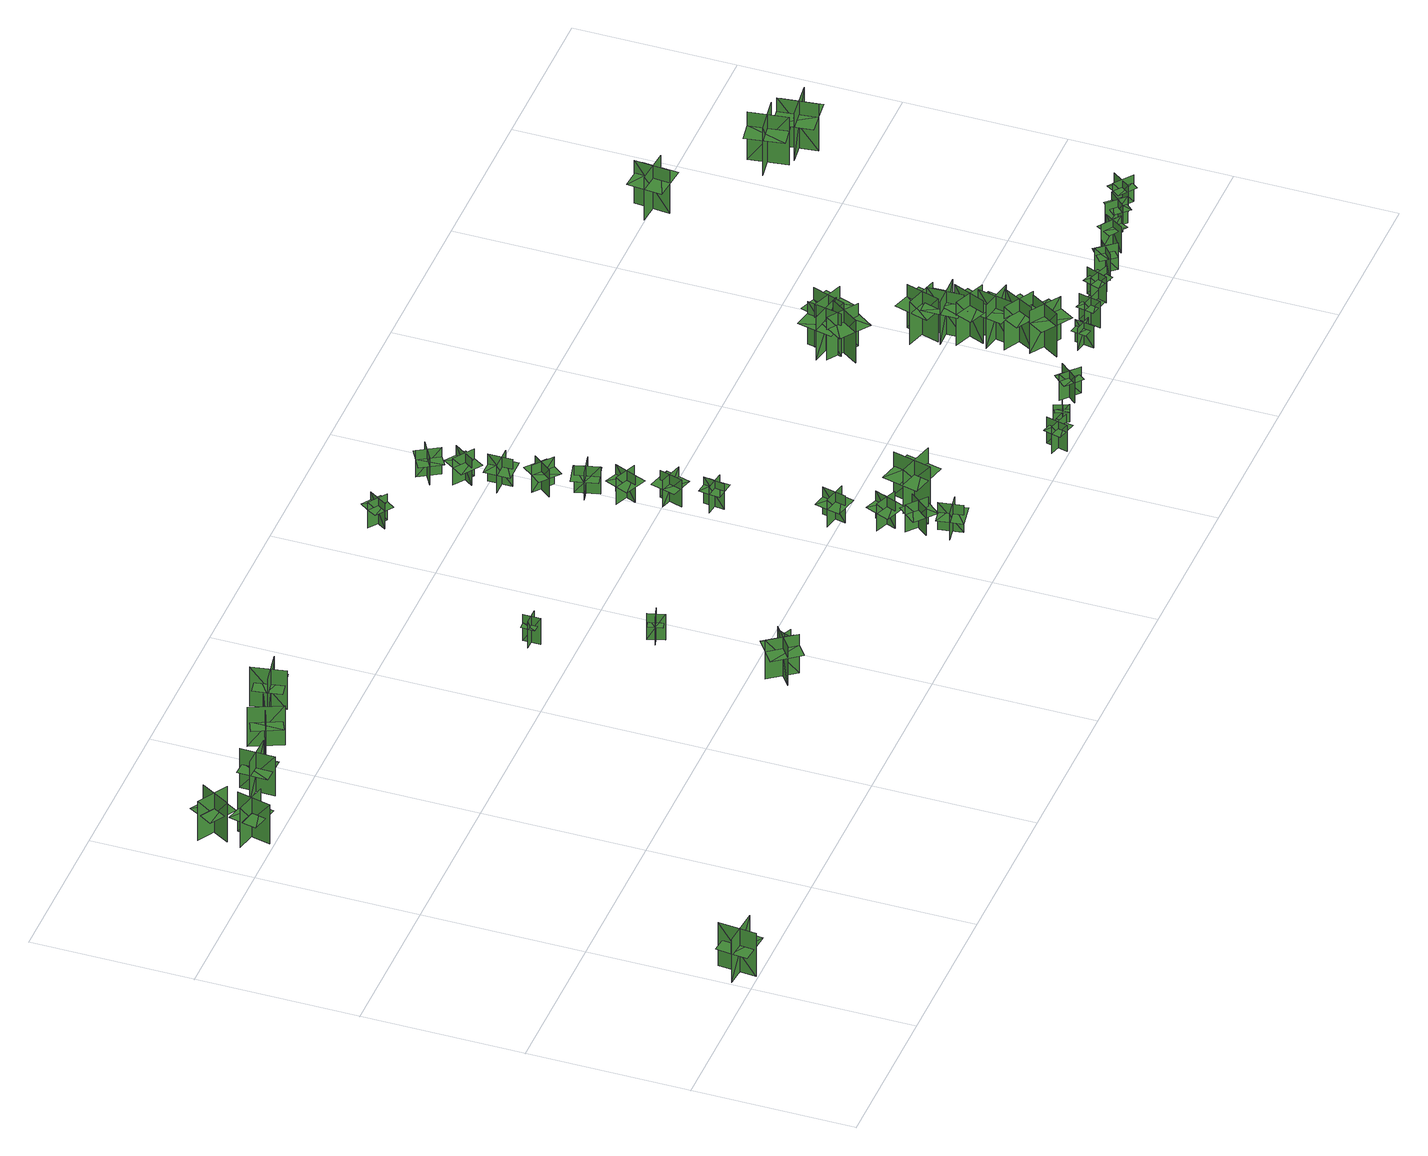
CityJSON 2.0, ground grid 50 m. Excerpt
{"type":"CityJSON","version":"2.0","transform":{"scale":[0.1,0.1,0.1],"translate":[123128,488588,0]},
"CityObjects":{
"tree1":{"type":"SolitaryVegetationObject","geometry":[{"type":"MultiSurface","lod":"1","boundaries":[[[0,1,2]],[[0,2,3]],[[4,5,6]],[[4,6,7]],[[8,9,10]],[[8,10,11]],[[8,12,13]],[[8,13,9]]]}]},
"tree2":{"type":"SolitaryVegetationObject","geometry":[{"type":"MultiSurface","lod":"1","boundaries":[[[14,15,16]],[[14,16,17]],[[18,19,20]],[[18,20,21]],[[22,23,24]],[[22,24,25]],[[22,26,27]],[[22,27,23]]]}]},
"tree3":{"type":"SolitaryVegetationObject","geometry":[{"type":"MultiSurface","lod":"1","boundaries":[[[28,29,30]],[[28,30,31]],[[32,33,34]],[[32,34,35]],[[36,37,38]],[[36,38,39]],[[36,40,41]],[[36,41,37]]]}]},
"tree4":{"type":"SolitaryVegetationObject","geometry":[{"type":"MultiSurface","lod":"1","boundaries":[[[42,43,44]],[[42,44,45]],[[46,47,48]],[[46,48,49]],[[50,51,52]],[[50,52,53]],[[50,54,55]],[[50,55,51]]]}]},
"tree5":{"type":"SolitaryVegetationObject","geometry":[{"type":"MultiSurface","lod":"1","boundaries":[[[56,57,58]],[[56,58,59]],[[60,61,62]],[[60,62,63]],[[64,65,66]],[[64,66,67]],[[64,68,69]],[[64,69,65]]]}]},
"tree6":{"type":"SolitaryVegetationObject","geometry":[{"type":"MultiSurface","lod":"1","boundaries":[[[70,71,72]],[[70,72,73]],[[74,75,76]],[[74,76,77]],[[78,79,80]],[[78,80,81]],[[78,82,83]],[[78,83,79]]]}]},
"tree7":{"type":"SolitaryVegetationObject","geometry":[{"type":"MultiSurface","lod":"1","boundaries":[[[84,85,86]],[[84,86,87]],[[88,89,90]],[[88,90,91]],[[92,93,94]],[[92,94,95]],[[92,95,96]],[[92,96,97]]]}]},
"tree8":{"type":"SolitaryVegetationObject","geometry":[{"type":"MultiSurface","lod":"1","boundaries":[[[98,99,100]],[[98,100,101]],[[102,103,104]],[[102,104,105]],[[106,107,108]],[[106,108,109]],[[106,109,110]],[[106,110,111]]]}]},
"tree9":{"type":"SolitaryVegetationObject","geometry":[{"type":"MultiSurface","lod":"1","boundaries":[[[112,113,114]],[[112,114,115]],[[116,117,118]],[[116,118,119]],[[120,121,122]],[[120,122,123]],[[120,123,124]],[[120,124,125]]]}]},
"tree10":{"type":"SolitaryVegetationObject","geometry":[{"type":"MultiSurface","lod":"1","boundaries":[[[126,127,128]],[[126,128,129]],[[130,131,132]],[[130,132,133]],[[134,135,136]],[[134,136,137]],[[134,137,138]],[[134,138,139]]]}]},
"tree11":{"type":"SolitaryVegetationObject","geometry":[{"type":"MultiSurface","lod":"1","boundaries":[[[140,141,142]],[[140,142,143]],[[144,145,146]],[[144,146,147]],[[148,149,150]],[[148,150,151]],[[148,151,152]],[[148,152,153]]]}]},
"tree12":{"type":"SolitaryVegetationObject","geometry":[{"type":"MultiSurface","lod":"1","boundaries":[[[154,155,156]],[[154,156,157]],[[158,159,160]],[[158,160,161]],[[162,163,164]],[[162,164,165]],[[162,165,166]],[[162,166,167]]]}]},
"tree13":{"type":"SolitaryVegetationObject","geometry":[{"type":"MultiSurface","lod":"1","boundaries":[[[168,169,170]],[[168,170,171]],[[172,173,174]],[[172,174,175]],[[176,177,178]],[[176,178,179]],[[176,179,180]],[[176,180,181]]]}]},
"tree14":{"type":"SolitaryVegetationObject","geometry":[{"type":"MultiSurface","lod":"1","boundaries":[[[182,183,184]],[[182,184,185]],[[186,187,188]],[[186,188,189]],[[190,191,192]],[[190,192,193]],[[190,193,194]],[[190,194,195]]]}]},
"tree15":{"type":"SolitaryVegetationObject","geometry":[{"type":"MultiSurface","lod":"1","boundaries":[[[196,197,198]],[[196,198,199]],[[200,201,202]],[[200,202,203]],[[204,205,206]],[[204,206,207]],[[204,207,208]],[[204,208,209]]]}]},
"tree16":{"type":"SolitaryVegetationObject","geometry":[{"type":"MultiSurface","lod":"1","boundaries":[[[210,211,212]],[[210,212,213]],[[214,215,216]],[[214,216,217]],[[218,219,220]],[[218,220,221]],[[218,221,222]],[[218,222,223]]]}]},
"tree17":{"type":"SolitaryVegetationObject","geometry":[{"type":"MultiSurface","lod":"1","boundaries":[[[224,225,226]],[[224,226,227]],[[228,229,230]],[[228,230,231]],[[232,233,234]],[[232,234,235]],[[232,235,236]],[[232,236,237]]]}]},
"tree18":{"type":"SolitaryVegetationObject","geometry":[{"type":"MultiSurface","lod":"1","boundaries":[[[238,239,240]],[[238,240,241]],[[242,243,244]],[[242,244,245]],[[246,247,248]],[[246,248,249]],[[246,249,250]],[[246,250,251]]]}]},
"tree19":{"type":"SolitaryVegetationObject","geometry":[{"type":"MultiSurface","lod":"1","boundaries":[[[252,253,254]],[[252,254,255]],[[256,257,258]],[[256,258,259]],[[260,261,262]],[[260,262,263]],[[260,263,264]],[[260,264,265]]]}]},
"tree20":{"type":"SolitaryVegetationObject","geometry":[{"type":"MultiSurface","lod":"1","boundaries":[[[266,267,268]],[[266,268,269]],[[270,271,272]],[[270,272,273]],[[274,275,276]],[[274,276,277]],[[274,277,278]],[[274,278,279]]]}]},
"tree21":{"type":"SolitaryVegetationObject","geometry":[{"type":"MultiSurface","lod":"1","boundaries":[[[280,281,282]],[[280,282,283]],[[284,285,286]],[[284,286,287]],[[288,289,290]],[[288,290,291]],[[288,291,292]],[[288,292,293]]]}]},
"tree22":{"type":"SolitaryVegetationObject","geometry":[{"type":"MultiSurface","lod":"1","boundaries":[[[294,295,296]],[[294,296,297]],[[298,299,300]],[[298,300,301]],[[302,303,304]],[[302,304,305]],[[302,305,306]],[[302,306,307]]]}]},
"tree23":{"type":"SolitaryVegetationObject","geometry":[{"type":"MultiSurface","lod":"1","boundaries":[[[308,309,310]],[[308,310,311]],[[312,313,314]],[[312,314,315]],[[316,317,318]],[[316,318,319]],[[316,319,320]],[[316,320,321]]]}]},
"tree24":{"type":"SolitaryVegetationObject","geometry":[{"type":"MultiSurface","lod":"1","boundaries":[[[322,323,324]],[[322,324,325]],[[326,327,328]],[[326,328,329]],[[330,331,332]],[[330,332,333]],[[330,333,334]],[[330,334,335]]]}]},
"tree25":{"type":"SolitaryVegetationObject","geometry":[{"type":"MultiSurface","lod":"1","boundaries":[[[336,337,338]],[[336,338,339]],[[340,341,342]],[[340,342,343]],[[344,345,346]],[[344,346,347]],[[344,348,349]],[[344,349,345]]]}]},
"tree26":{"type":"SolitaryVegetationObject","geometry":[{"type":"MultiSurface","lod":"1","boundaries":[[[350,351,352]],[[350,352,353]],[[354,355,356]],[[354,356,357]],[[358,359,360]],[[358,360,361]],[[358,362,363]],[[358,363,359]]]}]},
"tree27":{"type":"SolitaryVegetationObject","geometry":[{"type":"MultiSurface","lod":"1","boundaries":[[[364,365,366]],[[364,366,367]],[[368,369,370]],[[368,370,371]],[[372,373,374]],[[372,374,375]],[[372,376,377]],[[372,377,373]]]}]},
"tree28":{"type":"SolitaryVegetationObject","geometry":[{"type":"MultiSurface","lod":"1","boundaries":[[[378,379,380]],[[378,380,381]],[[382,383,384]],[[382,384,385]],[[386,387,388]],[[386,388,389]],[[386,389,390]],[[386,390,391]]]}]},
"tree29":{"type":"SolitaryVegetationObject","geometry":[{"type":"MultiSurface","lod":"1","boundaries":[[[392,393,394]],[[392,394,395]],[[396,397,398]],[[396,398,399]],[[400,401,402]],[[400,402,403]],[[400,403,404]],[[400,404,405]]]}]},
"tree30":{"type":"SolitaryVegetationObject","geometry":[{"type":"MultiSurface","lod":"1","boundaries":[[[406,407,408]],[[406,408,409]],[[410,411,412]],[[410,412,413]],[[414,415,416]],[[414,416,417]],[[414,417,418]],[[414,418,419]]]}]},
"tree31":{"type":"SolitaryVegetationObject","geometry":[{"type":"MultiSurface","lod":"1","boundaries":[[[420,421,422]],[[420,422,423]],[[424,425,426]],[[424,426,427]],[[428,429,430]],[[428,430,431]],[[428,431,432]],[[428,432,433]]]}]},
"tree32":{"type":"SolitaryVegetationObject","geometry":[{"type":"MultiSurface","lod":"1","boundaries":[[[434,435,436]],[[434,436,437]],[[438,439,440]],[[438,440,441]],[[442,443,444]],[[442,444,445]],[[442,445,446]],[[442,446,447]]]}]},
"tree33":{"type":"SolitaryVegetationObject","geometry":[{"type":"MultiSurface","lod":"1","boundaries":[[[448,449,450]],[[448,450,451]],[[452,453,454]],[[452,454,455]],[[456,457,458]],[[456,458,459]],[[456,460,461]],[[456,461,457]]]}]},
"tree34":{"type":"SolitaryVegetationObject","geometry":[{"type":"MultiSurface","lod":"1","boundaries":[[[462,463,464]],[[462,464,465]],[[466,467,468]],[[466,468,469]],[[470,471,472]],[[470,472,473]],[[470,473,474]],[[470,474,475]]]}]},
"tree35":{"type":"SolitaryVegetationObject","geometry":[{"type":"MultiSurface","lod":"1","boundaries":[[[476,477,478]],[[476,478,479]],[[480,481,482]],[[480,482,483]],[[484,485,486]],[[484,486,487]],[[484,487,488]],[[484,488,489]]]}]},
"tree36":{"type":"SolitaryVegetationObject","geometry":[{"type":"MultiSurface","lod":"1","boundaries":[[[490,491,492]],[[490,492,493]],[[494,495,496]],[[494,496,497]],[[498,499,500]],[[498,500,501]],[[498,501,502]],[[498,502,503]]]}]},
"tree37":{"type":"SolitaryVegetationObject","geometry":[{"type":"MultiSurface","lod":"1","boundaries":[[[504,505,506]],[[504,506,507]],[[508,509,510]],[[508,510,511]],[[512,513,514]],[[512,514,515]],[[512,515,516]],[[512,516,517]]]}]},
"tree38":{"type":"SolitaryVegetationObject","geometry":[{"type":"MultiSurface","lod":"1","boundaries":[[[518,519,520]],[[518,520,521]],[[522,523,524]],[[522,524,525]],[[526,527,528]],[[526,528,529]],[[526,530,531]],[[526,531,527]]]}]},
"tree39":{"type":"SolitaryVegetationObject","geometry":[{"type":"MultiSurface","lod":"1","boundaries":[[[532,533,534]],[[532,534,535]],[[536,537,538]],[[536,538,539]],[[540,541,542]],[[540,542,543]],[[540,544,545]],[[540,545,541]]]}]},
"tree40":{"type":"SolitaryVegetationObject","geometry":[{"type":"MultiSurface","lod":"1","boundaries":[[[546,547,548]],[[546,548,549]],[[550,551,552]],[[550,552,553]],[[554,555,556]],[[554,556,557]],[[554,558,559]],[[554,559,555]]]}]},
"tree41":{"type":"SolitaryVegetationObject","geometry":[{"type":"MultiSurface","lod":"1","boundaries":[[[560,561,562]],[[560,562,563]],[[564,565,566]],[[564,566,567]],[[568,569,570]],[[568,570,571]],[[568,572,573]],[[568,573,569]]]}]},
"tree42":{"type":"SolitaryVegetationObject","geometry":[{"type":"MultiSurface","lod":"1","boundaries":[[[574,575,576]],[[574,576,577]],[[578,579,580]],[[578,580,581]],[[582,583,584]],[[582,584,585]],[[582,585,586]],[[582,586,587]]]}]},
"tree43":{"type":"SolitaryVegetationObject","geometry":[{"type":"MultiSurface","lod":"1","boundaries":[[[588,589,590]],[[588,590,591]],[[592,593,594]],[[592,594,595]],[[596,597,598]],[[596,598,599]],[[596,600,601]],[[596,601,597]]]}]},
"tree44":{"type":"SolitaryVegetationObject","geometry":[{"type":"MultiSurface","lod":"1","boundaries":[[[602,603,604]],[[602,604,605]],[[606,607,608]],[[606,608,609]],[[610,611,612]],[[610,612,613]],[[610,614,615]],[[610,615,611]]]}]},
"tree45":{"type":"SolitaryVegetationObject","geometry":[{"type":"MultiSurface","lod":"1","boundaries":[[[616,617,618]],[[616,618,619]],[[620,621,622]],[[620,622,623]],[[624,625,626]],[[624,626,627]],[[624,627,628]],[[624,628,629]]]}]},
"tree46":{"type":"SolitaryVegetationObject","geometry":[{"type":"MultiSurface","lod":"1","boundaries":[[[630,631,632]],[[630,632,633]],[[634,635,636]],[[634,636,637]],[[638,639,640]],[[638,640,641]],[[638,641,642]],[[638,642,643]]]}]}
},
"vertices":[
[8,61,10],[128,50,10],[128,50,165],[8,61,165],[57,4,10],[57,4,165],[68,124,165],[68,124,10],[16,65,106],[121,56,106],[125,104,106],[21,114,106],[12,15,106],[116,5,106],
[217,1560,13],[112,1584,13],[112,1584,153],[217,1560,153],[181,1617,13],[181,1617,153],[157,1511,153],[157,1511,13],[210,1557,99],[118,1578,99],[108,1535,99],[200,1514,99],[220,1601,99],[128,1623,99],
[199,1655,10],[106,1710,10],[106,1710,150],[199,1655,150],[182,1721,10],[182,1721,150],[127,1628,150],[127,1628,10],[191,1655,96],[110,1703,96],[87,1665,96],[169,1617,96],[214,1694,96],[133,1742,96],
[376,1681,10],[373,1573,10],[373,1573,150],[376,1681,150],[327,1634,10],[327,1634,150],[435,1631,150],[435,1631,10],[380,1674,96],[378,1580,96],[422,1579,96],[424,1673,96],[335,1675,96],[332,1581,96],
[559,1725,12],[602,1626,12],[602,1626,152],[559,1725,152],[535,1661,12],[535,1661,152],[634,1705,152],[634,1705,12],[565,1720,98],[603,1634,98],[644,1651,98],[606,1738,98],[524,1702,98],[562,1615,98],
[698,1714,15],[804,1733,15],[804,1733,155],[698,1714,155],[754,1676,15],[754,1676,155],[734,1782,155],[734,1782,15],[704,1719,101],[796,1736,101],[788,1779,101],[696,1762,101],[712,1674,101],[805,1691,101],
[1355,383,8],[1435,443,8],[1435,443,146],[1355,383,146],[1421,373,8],[1361,453,8],[1361,453,146],[1421,373,146],[1421,373,107],[1461,403,107],[1401,483,107],[1361,453,107],[1321,423,107],[1381,343,107],
[1489,423,8],[1439,446,8],[1439,446,101],[1489,423,101],[1476,457,8],[1476,457,101],[1454,408,101],[1454,408,8],[1475,455,71],[1455,464,71],[1437,425,71],[1457,415,71],[1478,406,71],[1496,446,71],
[1316,1135,10],[1262,1135,10],[1262,1135,103],[1316,1135,103],[1291,1160,10],[1291,1160,103],[1290,1106,103],[1290,1106,10],[1290,1158,73],[1268,1158,73],[1267,1115,73],[1290,1115,73],[1313,1114,73],[1313,1158,73],
[1416,831,10],[1431,779,10],[1431,779,102],[1416,831,102],[1399,800,10],[1399,800,102],[1451,815,102],[1451,815,10],[1401,800,72],[1407,778,72],[1449,791,72],[1442,813,72],[1436,834,72],[1394,822,72],
[1637,1704,12],[1674,1759,12],[1674,1759,104],[1637,1704,104],[1680,1712,12],[1625,1750,12],[1625,1750,104],[1680,1712,104],[1680,1712,78],[1699,1739,78],[1644,1777,78],[1625,1750,78],[1607,1722,78],[1661,1685,78],
[2189,155,10],[2176,230,10],[2176,230,107],[2189,155,107],[2216,193,10],[2216,193,107],[2141,180,107],[2141,180,10],[2216,193,73],[2208,233,73],[2134,220,73],[2141,180,73],[2148,140,73],[2223,153,73],
[2190,263,11],[2132,312,11],[2132,312,108],[2190,263,108],[2186,310,11],[2186,310,108],[2138,251,108],[2138,251,11],[2186,310,74],[2155,336,74],[2106,278,74],[2138,251,74],[2169,225,74],[2218,283,74],
[2137,343,11],[2165,413,11],[2165,413,108],[2137,343,108],[2180,361,11],[2180,361,108],[2109,389,108],[2109,389,11],[2180,361,74],[2195,399,74],[2124,427,74],[2109,389,74],[2094,351,74],[2164,323,74],
[2113,486,11],[2130,560,11],[2130,560,108],[2113,486,108],[2152,511,11],[2152,511,108],[2078,528,108],[2078,528,11],[2152,511,74],[2161,551,74],[2087,567,74],[2078,528,74],[2069,488,74],[2143,471,74],
[2055,830,10],[2064,896,10],[2064,896,102],[2055,830,102],[2090,857,10],[2025,865,10],[2025,865,102],[2090,857,102],[2090,857,77],[2095,890,77],[2029,898,77],[2025,865,77],[2021,832,77],[2086,824,77],
[2049,1021,8],[2027,949,8],[2027,949,104],[2049,1021,104],[2008,999,8],[2008,999,104],[2081,978,104],[2081,978,8],[2008,999,71],[1997,960,71],[2069,939,71],[2081,978,71],[2092,1017,71],[2019,1038,71],
[2002,1080,8],[2031,1150,8],[2031,1150,105],[2002,1080,105],[2044,1098,8],[2044,1098,105],[1975,1127,105],[1975,1127,8],[2044,1098,71],[2060,1136,71],[1990,1165,71],[1975,1127,71],[1959,1090,71],[2029,1060,71],
[1985,1258,9],[2003,1184,9],[2003,1184,106],[1985,1258,106],[1961,1219,9],[1961,1219,106],[2035,1236,106],[2035,1236,9],[1961,1219,72],[1971,1179,72],[2044,1196,72],[2035,1236,72],[2025,1276,72],[1952,1258,72],
[2336,316,7],[2215,348,7],[2215,348,163],[2336,316,163],[2286,402,7],[2254,281,7],[2254,281,163],[2286,402,163],[2331,326,113],[2345,383,113],[2223,413,113],[2209,357,113],[2195,300,113],[2317,270,113],
[1987,1377,10],[1940,1317,10],[1940,1317,107],[1987,1377,107],[1941,1371,10],[1941,1371,107],[2000,1324,107],[2000,1324,10],[1941,1371,73],[1915,1339,73],[1974,1292,73],[2000,1324,73],[2025,1356,73],[1966,1403,73],
[1948,1430,11],[1947,1506,11],[1947,1506,108],[1948,1430,108],[1980,1463,11],[1980,1463,108],[1904,1462,108],[1904,1462,11],[1980,1463,74],[1979,1504,74],[1904,1503,74],[1904,1462,74],[1905,1422,74],[1980,1422,74],
[1911,1540,12],[1954,1603,12],[1954,1603,108],[1911,1540,108],[1956,1549,12],[1956,1549,108],[1894,1592,108],[1894,1592,12],[1956,1549,75],[1979,1583,75],[1917,1626,75],[1894,1592,75],[1871,1558,75],[1933,1515,75],
[1937,1692,13],[1872,1653,13],[1872,1653,109],[1937,1692,109],[1892,1703,13],[1892,1703,109],[1931,1638,109],[1931,1638,13],[1892,1703,76],[1857,1682,76],[1896,1617,76],[1931,1638,76],[1966,1659,76],[1927,1724,76],
[2686,28,10],[2618,46,10],[2618,46,104],[2686,28,104],[2657,76,10],[2640,7,10],[2640,7,104],[2657,76,104],[2680,30,80],[2618,46,80],[2611,18,80],[2674,2,80],[2687,57,80],[2624,73,80],
[2755,92,9],[2773,49,9],[2773,49,72],[2755,92,72],[2741,58,9],[2785,76,9],[2785,76,72],[2741,58,72],[2757,89,56],[2773,49,56],[2791,56,56],[2774,96,56],[2740,81,56],[2756,42,56],
[2912,64,7],[2858,111,7],[2858,111,101],[2912,64,101],[2908,120,7],[2861,66,7],[2861,66,101],[2908,120,101],[2907,68,77],[2858,111,77],[2840,90,77],[2889,47,77],[2926,89,77],[2877,132,77],
[2897,732,9],[2806,795,9],[2806,795,162],[2897,732,162],[2884,804,9],[2821,713,9],[2821,713,162],[2884,804,162],[2884,804,119],[2839,836,119],[2776,745,119],[2821,713,119],[2866,682,119],[2930,772,119],
[2795,823,8],[2903,801,8],[2903,801,161],[2795,823,161],[2835,761,8],[2857,870,8],[2857,870,161],[2835,761,161],[2835,761,118],[2889,750,118],[2911,858,118],[2857,870,118],[2803,881,118],[2781,772,118],
[3101,278,10],[3041,185,10],[3041,185,164],[3101,278,164],[3029,263,10],[3122,203,10],[3122,203,164],[3029,263,164],[3029,263,120],[2999,216,120],[3092,156,120],[3122,203,120],[3152,250,120],[3059,309,120],
[2951,808,11],[2847,846,11],[2847,846,164],[2951,808,164],[2920,875,11],[2882,771,11],[2882,771,164],[2920,875,164],[2920,875,121],[2868,894,121],[2830,790,121],[2882,771,121],[2934,752,121],[2972,856,121],
[3040,262,15],[3093,359,15],[3093,359,169],[3040,262,169],[3111,282,15],[3014,335,15],[3014,335,169],[3111,282,169],[3111,282,126],[3138,331,126],[3041,384,126],[3014,335,126],[2987,287,126],[3084,234,126],
[3091,141,9],[3149,130,9],[3149,130,87],[3091,141,87],[3118,102,9],[3128,161,9],[3128,161,87],[3118,102,87],[3096,140,67],[3149,130,67],[3153,153,67],[3100,163,67],[3092,117,67],[3145,107,67],
[3001,384,17],[3109,363,17],[3109,363,171],[3001,384,171],[3041,322,17],[3063,431,17],[3063,431,171],[3041,322,171],[3041,322,128],[3096,312,128],[3117,420,128],[3063,431,128],[3009,442,128],[2987,333,128],
[3018,399,18],[3060,501,18],[3060,501,172],[3018,399,172],[3086,427,18],[2984,469,18],[2984,469,172],[3086,427,172],[3086,427,129],[3107,479,129],[3004,520,129],[2984,469,129],[2963,417,129],[3066,376,129],
[2975,513,15],[3085,515,15],[3085,515,169],[2975,513,169],[3028,461,15],[3025,572,15],[3025,572,169],[3028,461,169],[3028,461,126],[3083,462,126],[3081,573,126],[3025,572,126],[2970,571,126],[2972,460,126],
[3060,567,8],[2954,598,8],[2954,598,162],[3060,567,162],[3026,632,8],[2994,526,8],[2994,526,162],[3026,632,162],[3026,632,119],[2973,648,119],[2941,542,119],[2994,526,119],[3047,510,119],[3079,616,119],
[3258,139,8],[3189,155,8],[3189,155,102],[3258,139,102],[3228,186,8],[3212,117,8],[3212,117,102],[3228,186,102],[3252,140,78],[3189,155,78],[3182,127,78],[3246,113,78],[3258,167,78],[3195,182,78],
[3375,156,7],[3308,180,7],[3308,180,101],[3375,156,101],[3351,206,7],[3327,140,7],[3327,140,101],[3351,206,101],[3369,158,77],[3308,180,77],[3299,153,77],[3360,132,77],[3379,185,77],[3318,206,77],
[3429,166,7],[3483,212,7],[3483,212,101],[3429,166,101],[3485,162,7],[3439,216,7],[3439,216,101],[3485,162,101],[3434,170,77],[3483,212,77],[3465,233,77],[3416,192,77],[3452,149,77],[3501,190,77],
[3547,235,7],[3606,196,7],[3606,196,101],[3547,235,101],[3559,180,7],[3598,239,7],[3598,239,101],[3559,180,101],[3552,231,77],[3606,196,77],[3622,219,77],[3567,255,77],[3537,208,77],[3591,172,77],
[3290,1446,8],[3300,1557,8],[3300,1557,162],[3290,1446,162],[3347,1493,8],[3236,1503,8],[3236,1503,162],[3347,1493,162],[3347,1493,119],[3351,1549,119],[3241,1558,119],[3236,1503,119],[3231,1448,119],[3342,1438,119],
[3699,260,9],[3650,209,9],[3650,209,103],[3699,260,103],[3643,258,9],[3694,209,9],[3694,209,103],[3643,258,103],[3695,256,78],[3650,209,78],[3671,189,78],[3715,236,78],[3675,275,78],[3630,228,78],
[3794,228,8],[3737,270,8],[3737,270,102],[3794,228,102],[3785,283,8],[3743,226,8],[3743,226,102],[3785,283,102],[3789,231,77],[3737,270,77],[3720,247,77],[3772,209,77],[3805,254,77],[3753,292,77],
[3665,1276,8],[3545,1258,8],[3545,1258,178],[3665,1276,178],[3600,1325,8],[3618,1204,8],[3618,1204,178],[3600,1325,178],[3600,1325,130],[3540,1315,130],[3558,1195,130],[3618,1204,130],[3678,1213,130],[3660,1334,130],
[3641,1197,9],[3762,1212,9],[3762,1212,178],[3641,1197,178],[3705,1147,9],[3690,1268,9],[3690,1268,178],[3705,1147,178],[3705,1147,131],[3765,1154,131],[3750,1275,131],[3690,1268,131],[3630,1260,131],[3644,1139,131]
]}
